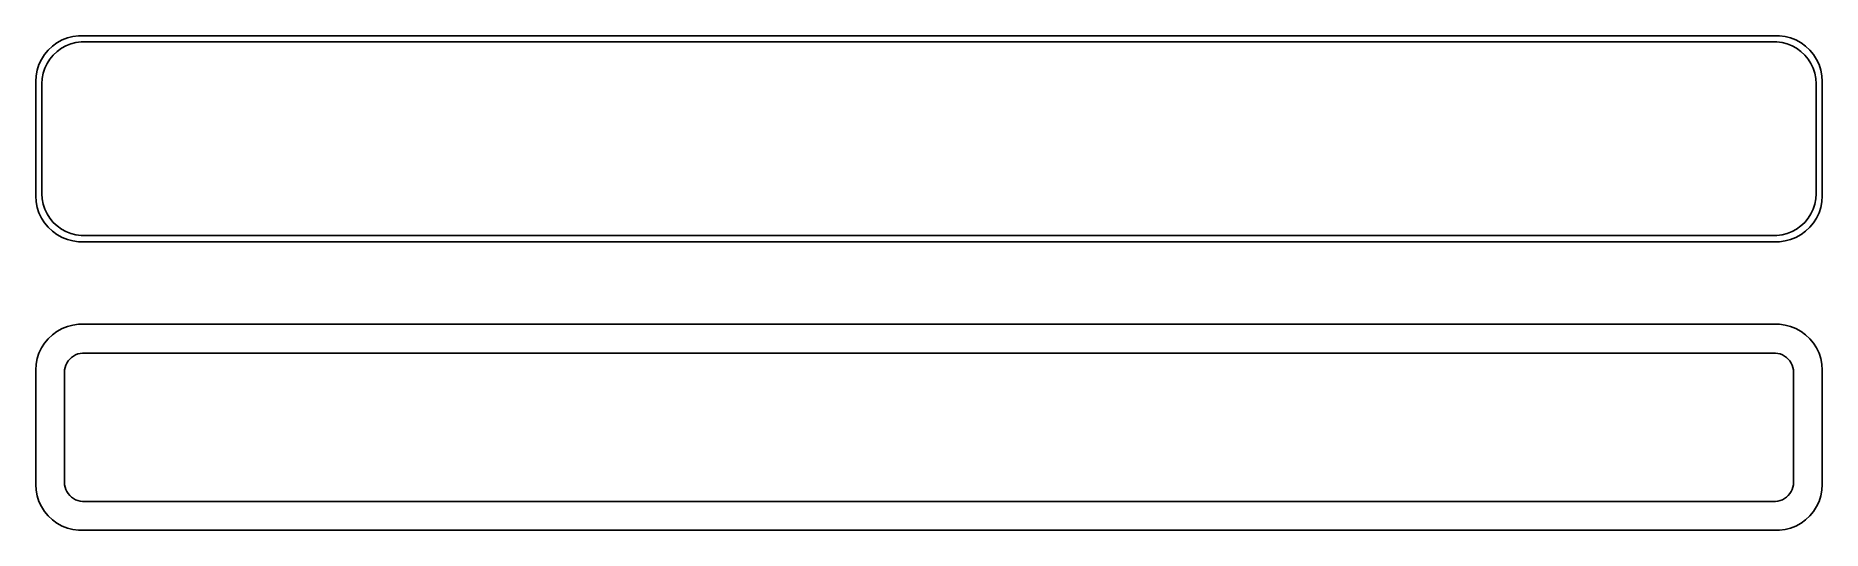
# Model space of a CAD drawing. Header units: metres. Extents: x -98 to 98, y 52 to 106.
import ezdxf

# ---------------------------------------------------------------- set-up
doc = ezdxf.new("R2010")
doc.units = ezdxf.units.M

msp = doc.modelspace()

# ---------------------------------------------------------------- linework, layer by layer
for p, q in [((-94.0451, 105.505), (-94.6289, 105.274)), ((-93.4369, 105.661), (-94.0451, 105.505)), ((-92.8139, 105.74), (-93.4369, 105.661)), ((92.8139, 105.74), (-92.8139, 105.74)), ((93.4369, 105.661), (92.8139, 105.74)), ((94.0451, 105.505), (93.4369, 105.661)), ((94.6289, 105.274), (94.0451, 105.505)), ((-96.5451, 103.689), (-96.8815, 103.159)), ((-96.1448, 104.173), (-96.5451, 103.689)), ((-95.6871, 104.603), (-96.1448, 104.173)), ((-95.954, 103.191), (-95.5875, 103.634)), ((-95.1791, 104.972), (-95.6871, 104.603)), ((-95.5875, 103.634), (-95.1684, 104.028)), ((-94.6289, 105.274), (-95.1791, 104.972)), ((-95.1684, 104.028), (-94.7032, 104.366)), ((-94.7032, 104.366), (-94.1994, 104.643)), ((-94.1994, 104.643), (-93.6648, 104.854)), ((-93.6648, 104.854), (-93.1079, 104.997)), ((-93.1079, 104.997), (-92.5375, 105.069)), ((-92.5375, 105.069), (92.5375, 105.069)), ((92.5375, 105.069), (93.1079, 104.997)), ((93.1079, 104.997), (93.6648, 104.854)), ((93.6648, 104.854), (94.1994, 104.643)), ((94.1994, 104.643), (94.7032, 104.366)), ((95.1791, 104.972), (94.6289, 105.274)), ((94.7032, 104.366), (95.1684, 104.028)), ((95.1684, 104.028), (95.5875, 103.634)), ((95.6871, 104.603), (95.1791, 104.972)), ((95.5875, 103.634), (95.954, 103.191)), ((96.1448, 104.173), (95.6871, 104.603)), ((96.5451, 103.689), (96.1448, 104.173)), ((96.8815, 103.159), (96.5451, 103.689)), ((-97.3429, 101.993), (-97.4606, 101.377)), ((-97.1489, 102.591), (-97.3429, 101.993)), ((-96.8815, 103.159), (-97.1489, 102.591)), ((-96.7923, 101.074), (-96.6846, 101.639)), ((-96.6846, 101.639), (-96.5069, 102.185)), ((-96.5069, 102.185), (-96.2621, 102.706)), ((-96.2621, 102.706), (-95.954, 103.191)), ((95.954, 103.191), (96.2621, 102.706)), ((96.2621, 102.706), (96.5069, 102.185)), ((96.5069, 102.185), (96.6846, 101.639)), ((96.6846, 101.639), (96.7923, 101.074)), ((97.1489, 102.591), (96.8815, 103.159)), ((97.3429, 101.993), (97.1489, 102.591)), ((97.4606, 101.377), (97.3429, 101.993)), ((-97.4606, 101.377), (-97.5, 100.75)), ((-97.5, 100.75), (-97.5, 88.25)), ((-96.8284, 100.5), (-96.7923, 101.074)), ((-96.8284, 88.5), (-96.8284, 100.5)), ((96.7923, 101.074), (96.8284, 100.5)), ((96.8284, 100.5), (96.8284, 88.5)), ((97.5, 100.75), (97.4606, 101.377)), ((97.5, 88.25), (97.5, 100.75)), ((-97.5, 88.25), (-97.4606, 87.6233)), ((-96.7923, 87.9262), (-96.8284, 88.5)), ((-96.6846, 87.3614), (-96.7923, 87.9262)), ((96.7923, 87.9262), (96.6846, 87.3614)), ((96.8284, 88.5), (96.7923, 87.9262)), ((97.4606, 87.6233), (97.5, 88.25)), ((-97.4606, 87.6233), (-97.3429, 87.0066)), ((-97.3429, 87.0066), (-97.1489, 86.4094)), ((-97.1489, 86.4094), (-96.8815, 85.8412)), ((-96.8815, 85.8412), (-96.5451, 85.3111)), ((-96.5069, 86.8146), (-96.6846, 87.3614)), ((-96.2621, 86.2943), (-96.5069, 86.8146)), ((-95.954, 85.8089), (-96.2621, 86.2943)), ((-95.5875, 85.3658), (-95.954, 85.8089)), ((95.954, 85.8089), (95.5875, 85.3658)), ((96.2621, 86.2943), (95.954, 85.8089)), ((96.5069, 86.8146), (96.2621, 86.2943)), ((96.6846, 87.3614), (96.5069, 86.8146)), ((96.5451, 85.3111), (96.8815, 85.8412)), ((96.8815, 85.8412), (97.1489, 86.4094)), ((97.1489, 86.4094), (97.3429, 87.0066)), ((97.3429, 87.0066), (97.4606, 87.6233)), ((-96.5451, 85.3111), (-96.1448, 84.8273)), ((-96.1448, 84.8273), (-95.6871, 84.3974)), ((-95.6871, 84.3974), (-95.1791, 84.0284)), ((-95.1684, 84.9723), (-95.5875, 85.3658)), ((-95.1791, 84.0284), (-94.6289, 83.7259)), ((-94.7032, 84.6343), (-95.1684, 84.9723)), ((-94.1994, 84.3573), (-94.7032, 84.6343)), ((-93.6648, 84.1456), (-94.1994, 84.3573)), ((-93.1079, 84.0027), (-93.6648, 84.1456)), ((-92.5375, 83.9306), (-93.1079, 84.0027)), ((92.5375, 83.9306), (-92.5375, 83.9306)), ((93.1079, 84.0027), (92.5375, 83.9306)), ((93.6648, 84.1456), (93.1079, 84.0027)), ((94.1994, 84.3573), (93.6648, 84.1456)), ((94.7032, 84.6343), (94.1994, 84.3573)), ((94.6289, 83.7259), (95.1791, 84.0284)), ((95.1684, 84.9723), (94.7032, 84.6343)), ((95.5875, 85.3658), (95.1684, 84.9723)), ((95.1791, 84.0284), (95.6871, 84.3974)), ((95.6871, 84.3974), (96.1448, 84.8273)), ((96.1448, 84.8273), (96.5451, 85.3111)), ((-94.6289, 83.7259), (-94.0451, 83.4947)), ((-94.0451, 83.4947), (-93.4369, 83.3386)), ((-93.4369, 83.3386), (-92.8139, 83.2599)), ((-92.8139, 83.2599), (92.8139, 83.2599)), ((92.8139, 83.2599), (93.4369, 83.3386)), ((93.4369, 83.3386), (94.0451, 83.4947)), ((94.0451, 83.4947), (94.6289, 83.7259)), ((-93.4369, 74.1614), (-94.0451, 74.0053)), ((-92.8139, 74.2401), (-93.4369, 74.1614)), ((92.8139, 74.2401), (-92.8139, 74.2401)), ((93.4369, 74.1614), (92.8139, 74.2401)), ((94.0451, 74.0053), (93.4369, 74.1614)), ((-96.5451, 72.1889), (-96.8815, 71.6588)), ((-96.1448, 72.6727), (-96.5451, 72.1889)), ((-95.6871, 73.1026), (-96.1448, 72.6727)), ((-95.1791, 73.4716), (-95.6871, 73.1026)), ((-94.6289, 73.7741), (-95.1791, 73.4716)), ((-94.0451, 74.0053), (-94.6289, 73.7741)), ((94.6289, 73.7741), (94.0451, 74.0053)), ((95.1791, 73.4716), (94.6289, 73.7741)), ((95.6871, 73.1026), (95.1791, 73.4716)), ((96.1448, 72.6727), (95.6871, 73.1026)), ((96.5451, 72.1889), (96.1448, 72.6727)), ((96.8815, 71.6588), (96.5451, 72.1889)), ((-97.3429, 70.4934), (-97.4606, 69.8767)), ((-97.1489, 71.0906), (-97.3429, 70.4934)), ((-96.8815, 71.6588), (-97.1489, 71.0906)), ((-94.0987, 70.0163), (-93.9567, 70.24)), ((-93.9567, 70.24), (-93.7879, 70.4441)), ((-93.7879, 70.4441), (-93.5947, 70.6255)), ((-93.5947, 70.6255), (-93.3804, 70.7812)), ((-93.3804, 70.7812), (-93.1482, 70.9088)), ((-93.1482, 70.9088), (-92.9019, 71.0064)), ((-92.9019, 71.0064), (-92.6453, 71.0723)), ((-92.6453, 71.0723), (-92.3825, 71.1055)), ((-92.3825, 71.1055), (92.3825, 71.1055)), ((92.3825, 71.1055), (92.6453, 71.0723)), ((92.6453, 71.0723), (92.9019, 71.0064)), ((92.9019, 71.0064), (93.1482, 70.9088)), ((93.1482, 70.9088), (93.3804, 70.7812)), ((93.3804, 70.7812), (93.5947, 70.6255)), ((93.5947, 70.6255), (93.7879, 70.4441)), ((93.7879, 70.4441), (93.9567, 70.24)), ((93.9567, 70.24), (94.0987, 70.0163)), ((97.1489, 71.0906), (96.8815, 71.6588)), ((97.3429, 70.4934), (97.1489, 71.0906)), ((97.4606, 69.8767), (97.3429, 70.4934)), ((-97.4606, 69.8767), (-97.5, 69.25)), ((-97.5, 69.25), (-97.5, 56.75)), ((-94.3596, 69), (-94.343, 69.2644)), ((-94.3596, 57), (-94.3596, 69)), ((-94.343, 69.2644), (-94.2934, 69.5246)), ((-94.2934, 69.5246), (-94.2115, 69.7766)), ((-94.2115, 69.7766), (-94.0987, 70.0163)), ((94.0987, 70.0163), (94.2115, 69.7766)), ((94.2115, 69.7766), (94.2934, 69.5246)), ((94.2934, 69.5246), (94.343, 69.2644)), ((94.343, 69.2644), (94.3596, 69)), ((94.3596, 69), (94.3596, 57)), ((97.5, 69.25), (97.4606, 69.8767)), ((97.5, 56.75), (97.5, 69.25)), ((-97.5, 56.75), (-97.4606, 56.1233)), ((-94.343, 56.7356), (-94.3596, 57)), ((-94.2934, 56.4754), (-94.343, 56.7356)), ((94.343, 56.7356), (94.2934, 56.4754)), ((94.3596, 57), (94.343, 56.7356)), ((97.4606, 56.1233), (97.5, 56.75)), ((-97.4606, 56.1233), (-97.3429, 55.5066)), ((-97.3429, 55.5066), (-97.1489, 54.9094)), ((-97.1489, 54.9094), (-96.8815, 54.3412)), ((-94.2115, 56.2234), (-94.2934, 56.4754)), ((-94.0987, 55.9837), (-94.2115, 56.2234)), ((-93.9567, 55.76), (-94.0987, 55.9837)), ((-93.7879, 55.5559), (-93.9567, 55.76)), ((-93.5947, 55.3745), (-93.7879, 55.5559)), ((-93.3804, 55.2188), (-93.5947, 55.3745)), ((-93.1482, 55.0912), (-93.3804, 55.2188)), ((-92.9019, 54.9936), (-93.1482, 55.0912)), ((-92.6453, 54.9277), (-92.9019, 54.9936)), ((-92.3825, 54.8945), (-92.6453, 54.9277)), ((92.3825, 54.8945), (-92.3825, 54.8945)), ((92.6453, 54.9277), (92.3825, 54.8945)), ((92.9019, 54.9936), (92.6453, 54.9277)), ((93.1482, 55.0912), (92.9019, 54.9936)), ((93.3804, 55.2188), (93.1482, 55.0912)), ((93.5947, 55.3745), (93.3804, 55.2188)), ((93.7879, 55.5559), (93.5947, 55.3745)), ((93.9567, 55.76), (93.7879, 55.5559)), ((94.0987, 55.9837), (93.9567, 55.76)), ((94.2115, 56.2234), (94.0987, 55.9837)), ((94.2934, 56.4754), (94.2115, 56.2234)), ((96.8815, 54.3412), (97.1489, 54.9094)), ((97.1489, 54.9094), (97.3429, 55.5066)), ((97.3429, 55.5066), (97.4606, 56.1233)), ((-96.8815, 54.3412), (-96.5451, 53.8111)), ((-96.5451, 53.8111), (-96.1448, 53.3273)), ((-96.1448, 53.3273), (-95.6871, 52.8974)), ((-95.6871, 52.8974), (-95.1791, 52.5284)), ((95.1791, 52.5284), (95.6871, 52.8974)), ((95.6871, 52.8974), (96.1448, 53.3273)), ((96.1448, 53.3273), (96.5451, 53.8111)), ((96.5451, 53.8111), (96.8815, 54.3412)), ((-95.1791, 52.5284), (-94.6289, 52.2259)), ((-94.6289, 52.2259), (-94.0451, 51.9947)), ((-94.0451, 51.9947), (-93.4369, 51.8386)), ((-93.4369, 51.8386), (-92.8139, 51.7599)), ((-92.8139, 51.7599), (92.8139, 51.7599)), ((92.8139, 51.7599), (93.4369, 51.8386)), ((93.4369, 51.8386), (94.0451, 51.9947)), ((94.0451, 51.9947), (94.6289, 52.2259)), ((94.6289, 52.2259), (95.1791, 52.5284))]:
    msp.add_line(p, q)

doc.saveas('drawing.dxf')
